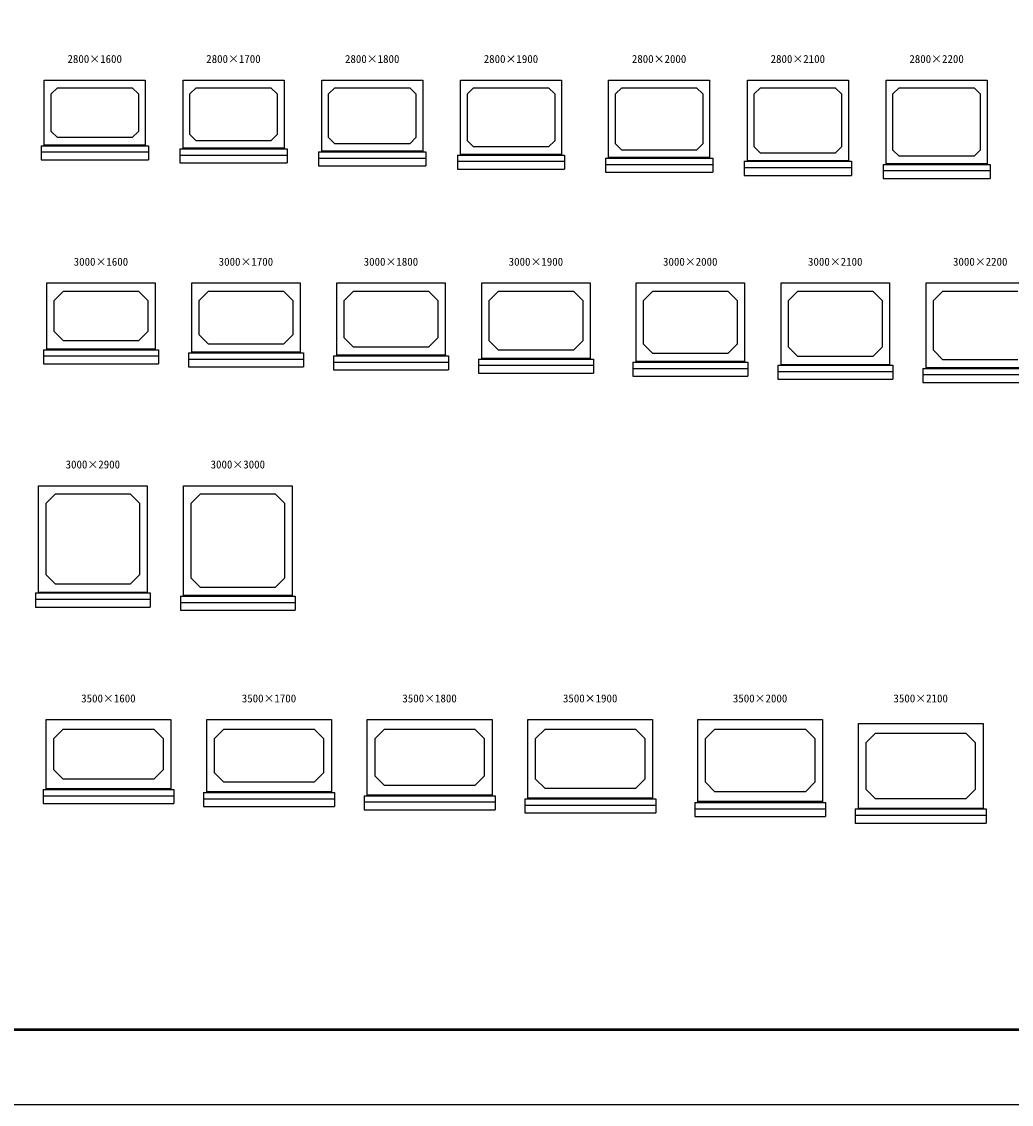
# Model space of a CAD drawing. Units: millimetres, scale not verified. Extents: x -100800 to 100800, y -35640 to 35640.
# Drawn here: x -62479 to -30738, y -35640 to -929 of the extents above; entities that cross this region are included whole.
import ezdxf
from ezdxf.enums import TextEntityAlignment as Align

# ---------------------------------------------------------------- set-up
doc = ezdxf.new("R2010")
doc.units = ezdxf.units.MM
doc.header["$LTSCALE"] = 120
for name, color, linetype, lineweight in [('0-1_Defpoints', 5, 'Continuous', 25), ('0-5_OUTLINE', 3, 'Continuous', 25), ('0-7_TXT', 7, 'Continuous', 25), ('0-8_WAKU', 3, 'Continuous', 25)]:
    doc.layers.add(name, color=color, linetype=linetype, lineweight=lineweight)
doc.styles.add('ＭＳ ゴシック', font='')
doc.styles.get('ＭＳ ゴシック').set_extended_font_data('MS Gothic')

msp = doc.modelspace()

# ---------------------------------------------------------------- linework, layer by layer
at = {"layer": '0-1_Defpoints'}
msp.add_lwpolyline([(-100800, -35640), (0, -35640), (0, 35640), (-100800, 35640)], close=True, dxfattribs=at)
at = {"layer": '0-5_OUTLINE'}
for p, q in [((-61754.2, -4905.9), (-61754.2, -2805.9)), ((-61334.2, -3045.9), (-61534.2, -3245.9)), ((-61334.2, -3045.9), (-58934.2, -3045.9)), ((-58934.2, -3045.9), (-58734.2, -3245.9)), ((-57304.2, -5005.9), (-57304.2, -2805.9)), ((-56884.2, -3045.9), (-57084.2, -3245.9)), ((-56884.2, -3045.9), (-54484.2, -3045.9)), ((-54484.2, -3045.9), (-54284.2, -3245.9)), ((-52854.2, -5105.9), (-52854.2, -2805.9)), ((-52434.2, -3045.9), (-52634.2, -3245.9)), ((-52434.2, -3045.9), (-50034.2, -3045.9)), ((-50034.2, -3045.9), (-49834.2, -3245.9)), ((-48404.2, -5205.9), (-48404.2, -2805.9)), ((-47984.2, -3045.9), (-48184.2, -3245.9)), ((-47984.2, -3045.9), (-45584.2, -3045.9)), ((-45584.2, -3045.9), (-45384.2, -3245.9)), ((-43654.2, -5305.9), (-43654.2, -2805.9)), ((-43234.2, -3045.9), (-43434.2, -3245.9)), ((-43234.2, -3045.9), (-40834.2, -3045.9)), ((-40834.2, -3045.9), (-40634.2, -3245.9)), ((-39204.2, -5405.9), (-39204.2, -2805.9)), ((-39204.2, -2805.9), (-35964.2, -2805.9)), ((-38784.2, -3045.9), (-38984.2, -3245.9)), ((-38784.2, -3045.9), (-36384.2, -3045.9)), ((-36384.2, -3045.9), (-36184.2, -3245.9)), ((-35964.2, -2805.9), (-35964.2, -5405.9)), ((-34754.2, -5505.9), (-34754.2, -2805.9)), ((-34754.2, -2805.9), (-31514.2, -2805.9)), ((-34334.2, -3045.9), (-34534.2, -3245.9)), ((-34334.2, -3045.9), (-31934.2, -3045.9)), ((-31934.2, -3045.9), (-31734.2, -3245.9)), ((-31514.2, -2805.9), (-31514.2, -5505.9)), ((-61534.2, -4445.9), (-61534.2, -3245.9)), ((-58734.2, -3245.9), (-58734.2, -4445.9)), ((-57084.2, -4545.9), (-57084.2, -3245.9)), ((-54284.2, -3245.9), (-54284.2, -4545.9)), ((-52634.2, -4645.9), (-52634.2, -3245.9)), ((-49834.2, -3245.9), (-49834.2, -4645.9)), ((-48184.2, -4745.9), (-48184.2, -3245.9)), ((-45384.2, -3245.9), (-45384.2, -4745.9)), ((-43434.2, -4845.9), (-43434.2, -3245.9)), ((-40634.2, -3245.9), (-40634.2, -4845.9)), ((-38984.2, -4945.9), (-38984.2, -3245.9)), ((-36184.2, -3245.9), (-36184.2, -4945.9)), ((-34534.2, -5045.9), (-34534.2, -3245.9)), ((-31734.2, -3245.9), (-31734.2, -5045.9)), ((-61534.2, -4445.9), (-61334.2, -4645.9)), ((-58934.2, -4645.9), (-58734.2, -4445.9)), ((-58934.2, -4645.9), (-61334.2, -4645.9)), ((-57084.2, -4545.9), (-56884.2, -4745.9)), ((-54484.2, -4745.9), (-56884.2, -4745.9)), ((-54484.2, -4745.9), (-54284.2, -4545.9)), ((-52634.2, -4645.9), (-52434.2, -4845.9)), ((-50034.2, -4845.9), (-52434.2, -4845.9)), ((-50034.2, -4845.9), (-49834.2, -4645.9)), ((-48184.2, -4745.9), (-47984.2, -4945.9)), ((-45584.2, -4945.9), (-45384.2, -4745.9)), ((-43434.2, -4845.9), (-43234.2, -5045.9)), ((-40834.2, -5045.9), (-40634.2, -4845.9)), ((-61854.2, -4905.9), (-61854.2, -5355.9)), ((-61854.2, -4905.9), (-58414.2, -4905.9)), ((-61854.2, -5105.9), (-58414.2, -5105.9)), ((-58514.2, -4885.9), (-61754.2, -4885.9)), ((-58414.2, -4905.9), (-58414.2, -5355.9)), ((-57404.2, -5005.9), (-57404.2, -5455.9)), ((-57404.2, -5005.9), (-53964.2, -5005.9)), ((-57404.2, -5205.9), (-53964.2, -5205.9)), ((-54064.2, -4985.9), (-57304.2, -4985.9)), ((-53964.2, -5005.9), (-53964.2, -5455.9)), ((-52954.2, -5105.9), (-52954.2, -5555.9)), ((-52954.2, -5105.9), (-49514.2, -5105.9)), ((-49614.2, -5085.9), (-52854.2, -5085.9)), ((-49514.2, -5105.9), (-49514.2, -5555.9)), ((-48504.2, -5205.9), (-48504.2, -5655.9)), ((-48504.2, -5205.9), (-45064.2, -5205.9)), ((-45164.2, -5185.9), (-48404.2, -5185.9)), ((-45584.2, -4945.9), (-47984.2, -4945.9)), ((-45064.2, -5205.9), (-45064.2, -5655.9)), ((-40834.2, -5045.9), (-43234.2, -5045.9)), ((-38984.2, -4945.9), (-38784.2, -5145.9)), ((-36384.2, -5145.9), (-38784.2, -5145.9)), ((-36384.2, -5145.9), (-36184.2, -4945.9)), ((-34534.2, -5045.9), (-34334.2, -5245.9)), ((-31934.2, -5245.9), (-31734.2, -5045.9)), ((-61854.2, -5355.9), (-58414.2, -5355.9)), ((-57404.2, -5455.9), (-53964.2, -5455.9)), ((-52954.2, -5305.9), (-49514.2, -5305.9)), ((-48504.2, -5405.9), (-45064.2, -5405.9)), ((-43754.2, -5305.9), (-43754.2, -5755.9)), ((-43754.2, -5305.9), (-40314.2, -5305.9)), ((-43754.2, -5505.9), (-40314.2, -5505.9)), ((-40414.2, -5285.9), (-43654.2, -5285.9)), ((-40314.2, -5305.9), (-40314.2, -5755.9)), ((-39304.2, -5405.9), (-39304.2, -5855.9)), ((-39304.2, -5405.9), (-35864.2, -5405.9)), ((-35964.2, -5385.9), (-39204.2, -5385.9)), ((-35864.2, -5405.9), (-35864.2, -5855.9)), ((-34854.2, -5505.9), (-34854.2, -5955.9)), ((-34854.2, -5505.9), (-31414.2, -5505.9)), ((-31514.2, -5485.9), (-34754.2, -5485.9)), ((-31934.2, -5245.9), (-34334.2, -5245.9)), ((-31414.2, -5505.9), (-31414.2, -5955.9)), ((-52954.2, -5555.9), (-49514.2, -5555.9)), ((-48504.2, -5655.9), (-45064.2, -5655.9)), ((-43754.2, -5755.9), (-40314.2, -5755.9)), ((-39304.2, -5605.9), (-35864.2, -5605.9)), ((-39304.2, -5855.9), (-35864.2, -5855.9)), ((-34854.2, -5705.9), (-31414.2, -5705.9)), ((-34854.2, -5955.9), (-31414.2, -5955.9)), ((-61674.2, -11445.9), (-61674.2, -9305.9)), ((-57024.2, -11545.9), (-57024.2, -9305.9)), ((-52374.2, -11645.9), (-52374.2, -9305.9)), ((-47724.2, -11745.9), (-47724.2, -9305.9)), ((-42774.2, -11845.9), (-42774.2, -9305.9)), ((-38124.2, -11945.9), (-38124.2, -9305.9)), ((-33474.2, -12045.9), (-33474.2, -9305.9)), ((-61134.2, -9565.9), (-61434.2, -9865.9)), ((-61134.2, -9565.9), (-58734.2, -9565.9)), ((-58434.2, -9865.9), (-58734.2, -9565.9)), ((-56484.2, -9565.9), (-56784.2, -9865.9)), ((-56484.2, -9565.9), (-54084.2, -9565.9)), ((-53784.2, -9865.9), (-54084.2, -9565.9)), ((-51834.2, -9565.9), (-52134.2, -9865.9)), ((-51834.2, -9565.9), (-49434.2, -9565.9)), ((-49134.2, -9865.9), (-49434.2, -9565.9)), ((-47184.2, -9565.9), (-47484.2, -9865.9)), ((-47184.2, -9565.9), (-44784.2, -9565.9)), ((-44484.2, -9865.9), (-44784.2, -9565.9)), ((-42234.2, -9565.9), (-42534.2, -9865.9)), ((-42234.2, -9565.9), (-39834.2, -9565.9)), ((-39534.2, -9865.9), (-39834.2, -9565.9)), ((-37584.2, -9565.9), (-37884.2, -9865.9)), ((-37584.2, -9565.9), (-35184.2, -9565.9)), ((-34884.2, -9865.9), (-35184.2, -9565.9)), ((-32934.2, -9565.9), (-33234.2, -9865.9)), ((-32934.2, -9565.9), (-30534.2, -9565.9)), ((-61434.2, -10865.9), (-61434.2, -9865.9)), ((-58434.2, -9865.9), (-58434.2, -10865.9)), ((-56784.2, -10965.9), (-56784.2, -9865.9)), ((-53784.2, -9865.9), (-53784.2, -10965.9)), ((-52134.2, -11065.9), (-52134.2, -9865.9)), ((-49134.2, -9865.9), (-49134.2, -11065.9)), ((-47484.2, -11165.9), (-47484.2, -9865.9)), ((-44484.2, -9865.9), (-44484.2, -11165.9)), ((-42534.2, -11265.9), (-42534.2, -9865.9)), ((-39534.2, -9865.9), (-39534.2, -11265.9)), ((-37884.2, -11365.9), (-37884.2, -9865.9)), ((-34884.2, -9865.9), (-34884.2, -11365.9)), ((-33234.2, -11465.9), (-33234.2, -9865.9)), ((-61434.2, -10865.9), (-61134.2, -11165.9)), ((-58734.2, -11165.9), (-58434.2, -10865.9)), ((-56784.2, -10965.9), (-56484.2, -11265.9)), ((-54084.2, -11265.9), (-53784.2, -10965.9)), ((-52134.2, -11065.9), (-51834.2, -11365.9)), ((-49434.2, -11365.9), (-49134.2, -11065.9)), ((-61774.2, -11445.9), (-61774.2, -11895.9)), ((-61774.2, -11445.9), (-58094.2, -11445.9)), ((-58194.2, -11425.9), (-61674.2, -11425.9)), ((-58734.2, -11165.9), (-61134.2, -11165.9)), ((-58094.2, -11445.9), (-58094.2, -11895.9)), ((-54084.2, -11265.9), (-56484.2, -11265.9)), ((-49434.2, -11365.9), (-51834.2, -11365.9)), ((-47484.2, -11165.9), (-47184.2, -11465.9)), ((-44784.2, -11465.9), (-44484.2, -11165.9)), ((-42534.2, -11265.9), (-42234.2, -11565.9)), ((-39834.2, -11565.9), (-39534.2, -11265.9)), ((-37884.2, -11365.9), (-37584.2, -11665.9)), ((-35184.2, -11665.9), (-34884.2, -11365.9)), ((-61774.2, -11645.9), (-58094.2, -11645.9)), ((-57124.2, -11545.9), (-57124.2, -11995.9)), ((-57124.2, -11545.9), (-53444.2, -11545.9)), ((-57124.2, -11745.9), (-53444.2, -11745.9)), ((-53544.2, -11525.9), (-57024.2, -11525.9)), ((-53444.2, -11545.9), (-53444.2, -11995.9)), ((-52474.2, -11645.9), (-52474.2, -12095.9)), ((-52474.2, -11645.9), (-48794.2, -11645.9)), ((-48894.2, -11625.9), (-52374.2, -11625.9)), ((-48794.2, -11645.9), (-48794.2, -12095.9)), ((-47824.2, -11745.9), (-47824.2, -12195.9)), ((-47824.2, -11745.9), (-44144.2, -11745.9)), ((-44244.2, -11725.9), (-47724.2, -11725.9)), ((-44784.2, -11465.9), (-47184.2, -11465.9)), ((-44144.2, -11745.9), (-44144.2, -12195.9)), ((-39834.2, -11565.9), (-42234.2, -11565.9)), ((-35184.2, -11665.9), (-37584.2, -11665.9)), ((-33234.2, -11465.9), (-32934.2, -11765.9)), ((-30534.2, -11765.9), (-32934.2, -11765.9)), ((-61774.2, -11895.9), (-58094.2, -11895.9)), ((-57124.2, -11995.9), (-53444.2, -11995.9)), ((-52474.2, -11845.9), (-48794.2, -11845.9)), ((-52474.2, -12095.9), (-48794.2, -12095.9)), ((-47824.2, -11945.9), (-44144.2, -11945.9)), ((-42874.2, -11845.9), (-42874.2, -12295.9)), ((-42874.2, -11845.9), (-39194.2, -11845.9)), ((-42874.2, -12045.9), (-39194.2, -12045.9)), ((-39294.2, -11825.9), (-42774.2, -11825.9)), ((-39194.2, -11845.9), (-39194.2, -12295.9)), ((-38224.2, -11945.9), (-38224.2, -12395.9)), ((-38224.2, -11945.9), (-34544.2, -11945.9)), ((-38224.2, -12145.9), (-34544.2, -12145.9)), ((-34644.2, -11925.9), (-38124.2, -11925.9)), ((-34544.2, -11945.9), (-34544.2, -12395.9)), ((-33574.2, -12045.9), (-33574.2, -12495.9)), ((-33574.2, -12045.9), (-29894.2, -12045.9)), ((-29994.2, -12025.9), (-33474.2, -12025.9)), ((-47824.2, -12195.9), (-44144.2, -12195.9)), ((-42874.2, -12295.9), (-39194.2, -12295.9)), ((-38224.2, -12395.9), (-34544.2, -12395.9)), ((-33574.2, -12245.9), (-29894.2, -12245.9)), ((-33574.2, -12495.9), (-29894.2, -12495.9)), ((-61934.2, -19245.9), (-61934.2, -15805.9)), ((-57284.2, -19345.9), (-57284.2, -15805.9)), ((-61394.2, -16065.9), (-61694.2, -16365.9)), ((-61394.2, -16065.9), (-58994.2, -16065.9)), ((-58694.2, -16365.9), (-58994.2, -16065.9)), ((-56744.2, -16065.9), (-57044.2, -16365.9)), ((-56744.2, -16065.9), (-54344.2, -16065.9)), ((-54044.2, -16365.9), (-54344.2, -16065.9)), ((-61694.2, -18665.9), (-61694.2, -16365.9)), ((-58694.2, -16365.9), (-58694.2, -18665.9)), ((-57044.2, -18765.9), (-57044.2, -16365.9)), ((-54044.2, -16365.9), (-54044.2, -18765.9)), ((-61694.2, -18665.9), (-61394.2, -18965.9)), ((-58994.2, -18965.9), (-58694.2, -18665.9)), ((-58994.2, -18965.9), (-61394.2, -18965.9)), ((-57044.2, -18765.9), (-56744.2, -19065.9)), ((-54344.2, -19065.9), (-56744.2, -19065.9)), ((-54344.2, -19065.9), (-54044.2, -18765.9)), ((-62034.2, -19245.9), (-62034.2, -19695.9)), ((-62034.2, -19245.9), (-58354.2, -19245.9)), ((-58454.2, -19225.9), (-61934.2, -19225.9)), ((-58354.2, -19245.9), (-58354.2, -19695.9)), ((-57384.2, -19345.9), (-57384.2, -19795.9)), ((-57384.2, -19345.9), (-53704.2, -19345.9)), ((-53804.2, -19325.9), (-57284.2, -19325.9)), ((-53704.2, -19345.9), (-53704.2, -19795.9)), ((-62034.2, -19445.9), (-58354.2, -19445.9)), ((-62034.2, -19695.9), (-58354.2, -19695.9)), ((-57384.2, -19545.9), (-53704.2, -19545.9)), ((-57384.2, -19795.9), (-53704.2, -19795.9)), ((-61694.2, -25545.9), (-61694.2, -23305.9)), ((-56544.2, -25645.9), (-56544.2, -23305.9)), ((-51394.2, -25745.9), (-51394.2, -23305.9)), ((-46244.2, -25845.9), (-46244.2, -23305.9)), ((-40794.2, -25961.3), (-40794.2, -23305.9)), ((-35644.2, -26170.7), (-35644.2, -23430.7)), ((-61144.2, -23615.9), (-61444.2, -23915.9)), ((-61444.2, -24915.9), (-61444.2, -23915.9)), ((-61144.2, -23615.9), (-58244.2, -23615.9)), ((-57944.2, -23915.9), (-58244.2, -23615.9)), ((-57944.2, -23915.9), (-57944.2, -24915.9)), ((-55994.2, -23615.9), (-56294.2, -23915.9)), ((-56294.2, -25015.9), (-56294.2, -23915.9)), ((-55994.2, -23615.9), (-53094.2, -23615.9)), ((-52794.2, -23915.9), (-53094.2, -23615.9)), ((-52794.2, -23915.9), (-52794.2, -25015.9)), ((-50844.2, -23615.9), (-51144.2, -23915.9)), ((-51144.2, -25115.9), (-51144.2, -23915.9)), ((-50844.2, -23615.9), (-47944.2, -23615.9)), ((-47644.2, -23915.9), (-47944.2, -23615.9)), ((-47644.2, -23915.9), (-47644.2, -25115.9)), ((-45694.2, -23615.9), (-45994.2, -23915.9)), ((-45994.2, -25215.9), (-45994.2, -23915.9)), ((-45694.2, -23615.9), (-42794.2, -23615.9)), ((-42494.2, -23915.9), (-42794.2, -23615.9)), ((-42494.2, -23915.9), (-42494.2, -25215.9)), ((-40244.2, -23615.9), (-40544.2, -23915.9)), ((-40544.2, -25315.9), (-40544.2, -23915.9)), ((-40244.2, -23615.9), (-37344.2, -23615.9)), ((-37044.2, -23915.9), (-37344.2, -23615.9)), ((-37044.2, -23915.9), (-37044.2, -25315.9)), ((-35094.2, -23740.7), (-35394.2, -24040.7)), ((-35094.2, -23740.7), (-32194.2, -23740.7)), ((-31894.2, -24040.7), (-32194.2, -23740.7)), ((-35394.2, -25540.7), (-35394.2, -24040.7)), ((-31894.2, -24040.7), (-31894.2, -25540.7)), ((-61444.2, -24915.9), (-61144.2, -25215.9)), ((-58244.2, -25215.9), (-57944.2, -24915.9)), ((-58244.2, -25215.9), (-61144.2, -25215.9)), ((-56294.2, -25015.9), (-55994.2, -25315.9)), ((-53094.2, -25315.9), (-55994.2, -25315.9)), ((-53094.2, -25315.9), (-52794.2, -25015.9)), ((-51144.2, -25115.9), (-50844.2, -25415.9)), ((-47944.2, -25415.9), (-47644.2, -25115.9)), ((-45994.2, -25215.9), (-45694.2, -25515.9)), ((-42794.2, -25515.9), (-42494.2, -25215.9)), ((-40544.2, -25315.9), (-40244.2, -25615.9)), ((-37344.2, -25615.9), (-37044.2, -25315.9)), ((-61794.2, -25545.9), (-61794.2, -25995.9)), ((-61794.2, -25545.9), (-57594.2, -25545.9)), ((-57694.2, -25525.9), (-61694.2, -25525.9)), ((-57594.2, -25545.9), (-57594.2, -25995.9)), ((-56644.2, -25645.9), (-56644.2, -26095.9)), ((-56644.2, -25645.9), (-52444.2, -25645.9)), ((-52544.2, -25625.9), (-56544.2, -25625.9)), ((-52444.2, -25645.9), (-52444.2, -26095.9)), ((-47944.2, -25415.9), (-50844.2, -25415.9)), ((-42794.2, -25515.9), (-45694.2, -25515.9)), ((-37344.2, -25615.9), (-40244.2, -25615.9)), ((-35394.2, -25540.7), (-35094.2, -25840.7)), ((-32194.2, -25840.7), (-31894.2, -25540.7)), ((-61794.2, -25745.9), (-57594.2, -25745.9)), ((-61794.2, -25995.9), (-57594.2, -25995.9)), ((-56644.2, -25845.9), (-52444.2, -25845.9)), ((-51494.2, -25745.9), (-51494.2, -26195.9)), ((-51494.2, -25745.9), (-47294.2, -25745.9)), ((-51494.2, -25945.9), (-47294.2, -25945.9)), ((-47394.2, -25725.9), (-51394.2, -25725.9)), ((-47294.2, -25745.9), (-47294.2, -26195.9)), ((-46344.2, -25845.9), (-46344.2, -26295.9)), ((-46344.2, -25845.9), (-42144.2, -25845.9)), ((-42244.2, -25825.9), (-46244.2, -25825.9)), ((-42144.2, -25845.9), (-42144.2, -26295.9)), ((-40894.2, -25961.3), (-40894.2, -26411.3)), ((-40894.2, -25961.3), (-36694.2, -25961.3)), ((-36794.2, -25925.9), (-40794.2, -25925.9)), ((-36694.2, -25961.3), (-36694.2, -26411.3)), ((-32194.2, -25840.7), (-35094.2, -25840.7)), ((-56644.2, -26095.9), (-52444.2, -26095.9)), ((-51494.2, -26195.9), (-47294.2, -26195.9)), ((-46344.2, -26045.9), (-42144.2, -26045.9)), ((-46344.2, -26295.9), (-42144.2, -26295.9)), ((-40894.2, -26161.3), (-36694.2, -26161.3)), ((-35744.2, -26170.7), (-35744.2, -26620.7)), ((-35744.2, -26170.7), (-31544.2, -26170.7)), ((-35744.2, -26370.7), (-31544.2, -26370.7)), ((-31644.2, -26150.7), (-35644.2, -26150.7)), ((-31544.2, -26170.7), (-31544.2, -26620.7)), ((-40894.2, -26411.3), (-36694.2, -26411.3)), ((-35744.2, -26620.7), (-31544.2, -26620.7))]:
    msp.add_line(p, q, dxfattribs=at)
for points in [[(-61754.2, -2805.9), (-58514.2, -2805.9), (-58514.2, -4905.9)], [(-57304.2, -2805.9), (-54064.2, -2805.9), (-54064.2, -5005.9)], [(-52854.2, -2805.9), (-49614.2, -2805.9), (-49614.2, -5105.9)], [(-48404.2, -2805.9), (-45164.2, -2805.9), (-45164.2, -5205.9)], [(-43654.2, -2805.9), (-40414.2, -2805.9), (-40414.2, -5305.9)], [(-61674.2, -9305.9), (-58194.2, -9305.9), (-58194.2, -11445.9)], [(-57024.2, -9305.9), (-53544.2, -9305.9), (-53544.2, -11545.9)], [(-52374.2, -9305.9), (-48894.2, -9305.9), (-48894.2, -11645.9)], [(-47724.2, -9305.9), (-44244.2, -9305.9), (-44244.2, -11745.9)], [(-42774.2, -9305.9), (-39294.2, -9305.9), (-39294.2, -11845.9)], [(-38124.2, -9305.9), (-34644.2, -9305.9), (-34644.2, -11945.9)], [(-33474.2, -9305.9), (-29994.2, -9305.9), (-29994.2, -12045.9)], [(-61934.2, -15805.9), (-58454.2, -15805.9), (-58454.2, -19245.9)], [(-57284.2, -15805.9), (-53804.2, -15805.9), (-53804.2, -19345.9)], [(-61694.2, -23305.9), (-57694.2, -23305.9), (-57694.2, -25545.9)], [(-56544.2, -23305.9), (-52544.2, -23305.9), (-52544.2, -25645.9)], [(-51394.2, -23305.9), (-47394.2, -23305.9), (-47394.2, -25745.9)], [(-46244.2, -23305.9), (-42244.2, -23305.9), (-42244.2, -25845.9)], [(-40794.2, -23305.9), (-36794.2, -23305.9), (-36794.2, -25961.3)], [(-35644.2, -23430.7), (-31644.2, -23430.7), (-31644.2, -26170.7)]]:
    msp.add_lwpolyline(points, dxfattribs=at)
at = {"layer": '0-8_WAKU', "lineweight": 50}
msp.add_lwpolyline([(-98400, -33240), (-2400, -33240), (-2400, 33240), (-98400, 33240)], close=True, dxfattribs=at)

# ---------------------------------------------------------------- texts
at = {"layer": '0-7_TXT', "style": 'ＭＳ ゴシック'}
for s, p in [('2800×1600', (-61009.2, -2330.9)), ('2800×1700', (-56559.2, -2330.9)), ('2800×1800', (-52109.2, -2330.9)), ('2800×1900', (-47659.2, -2330.9)), ('2800×2000', (-42909.2, -2330.9)), ('2800×2100', (-38459.2, -2330.9)), ('2800×2200', (-34009.2, -2330.9)), ('3000×1600', (-60809.2, -8830.9)), ('3000×1700', (-56159.2, -8830.9)), ('3000×1800', (-51509.2, -8830.9)), ('3000×1900', (-46859.2, -8830.9)), ('3000×2000', (-41909.2, -8830.9)), ('3000×2100', (-37259.2, -8830.9)), ('3000×2200', (-32609.2, -8830.9)), ('3000×2900', (-61069.2, -15330.9)), ('3000×3000', (-56419.2, -15330.9)), ('3500×1600', (-60569.2, -22830.9)), ('3500×1700', (-55419.2, -22830.9)), ('3500×1800', (-50269.2, -22830.9)), ('3500×1900', (-45119.2, -22830.9)), ('3500×2000', (-39669.2, -22830.9)), ('3500×2100', (-34519.2, -22830.9))]:
    msp.add_text(s, height=256.6, dxfattribs=at).set_placement(p, align=Align.BOTTOM_LEFT)

doc.saveas('drawing.dxf')
